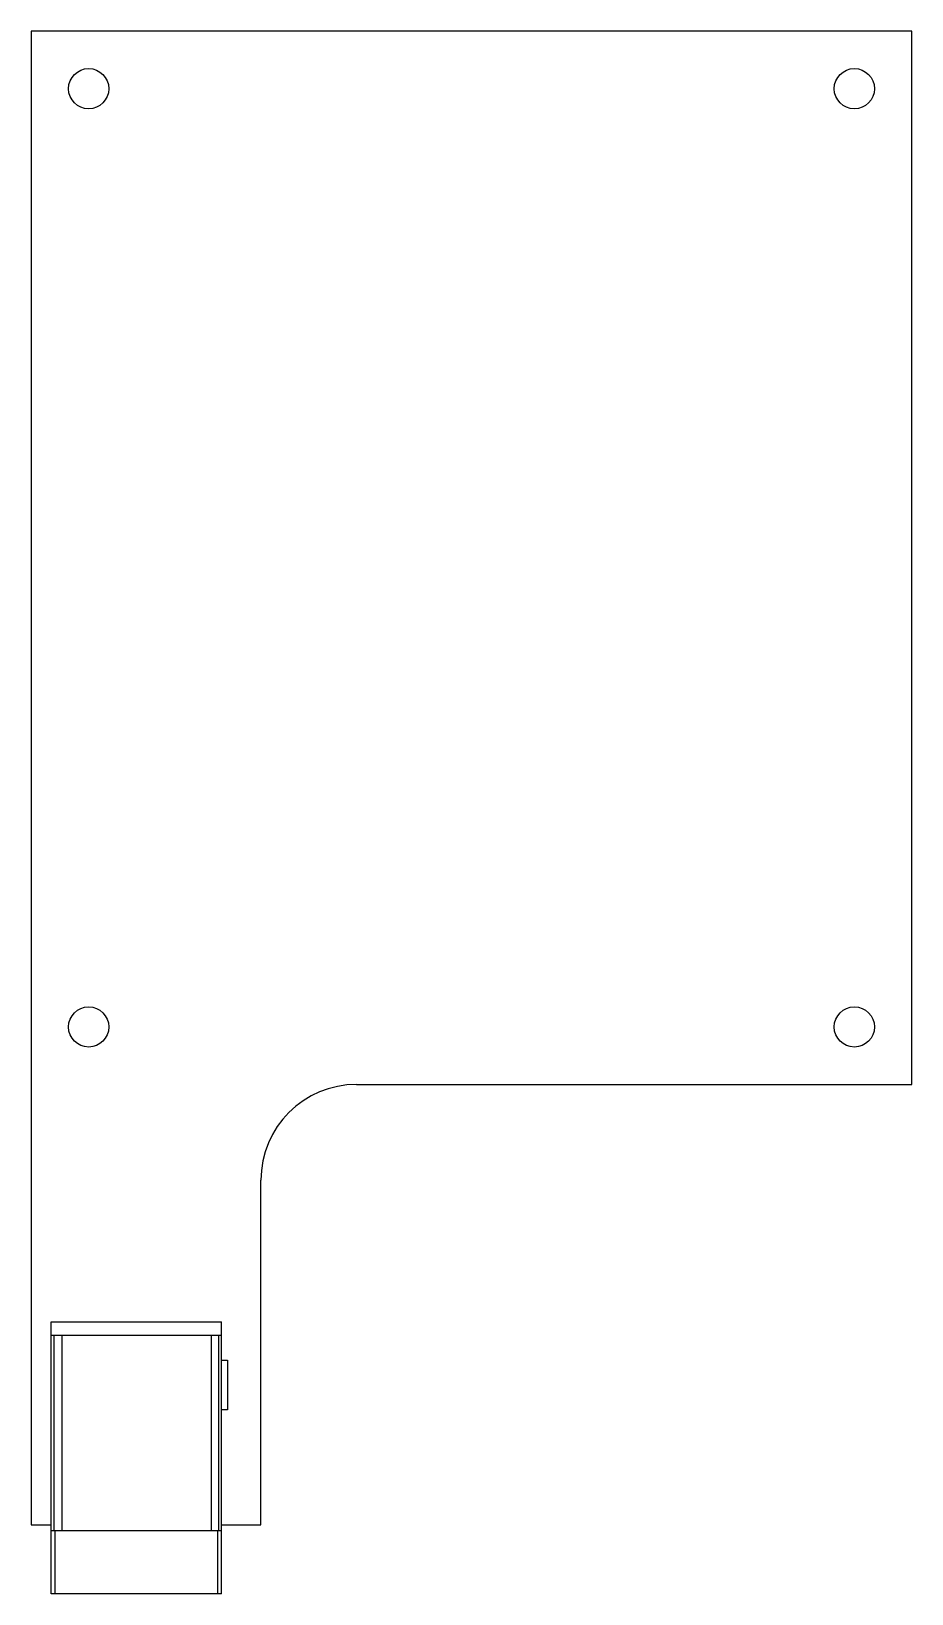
# Model space of a CAD drawing. Header units: millimetres. Extents: x 0.3 to 46.3, y -6.8 to 74.8.
import ezdxf

# ---------------------------------------------------------------- set-up
doc = ezdxf.new("R2010")
doc.units = ezdxf.units.MM
doc.header["$LTSCALE"] = 16.335
doc.layers.add('3_ALL_AXES', color=7, linetype='CONTINUOUS')
doc.layers.add('7_ALL_FEATURES', color=7, linetype='CONTINUOUS')

msp = doc.modelspace()

# ---------------------------------------------------------------- linework, layer by layer
at = {"layer": '3_ALL_AXES', "color": 7, "linetype": 'Continuous'}
for centre in [(3.263, 71.76), (43.263, 71.76), (3.263, 22.76), (43.263, 22.76)]:
    msp.add_circle(centre, 1.05, dxfattribs=at)
at = {"layer": '7_ALL_FEATURES', "color": 7, "linetype": 'Continuous'}
for p, q in [((0.263, 74.76), (0.263, -3.24)), ((46.263, 74.76), (0.263, 74.76)), ((46.263, 19.76), (46.263, 74.76)), ((17.263, 19.76), (46.263, 19.76)), ((12.263, -3.24), (12.263, 14.76)), ((0.263, -3.24), (1.31, -3.24)), ((10.21, -3.24), (12.263, -3.24))]:
    msp.add_line(p, q, dxfattribs=at)
at = {"layer": '7_ALL_FEATURES', "color": 6, "linetype": 'Continuous'}
for p, q in [((1.31, 7.36), (10.21, 7.36)), ((1.31, -6.84), (1.31, 7.36)), ((10.21, -6.84), (10.21, 7.36)), ((1.31, 6.66), (10.21, 6.66)), ((1.46, -3.54), (1.46, 6.66)), ((1.86, 6.66), (1.86, -3.54)), ((9.66, 6.66), (9.66, -3.54)), ((10.06, -3.54), (10.06, 6.66)), ((10.21, 5.36), (10.51, 5.36)), ((10.51, 5.36), (10.51, 2.76)), ((10.51, 2.76), (10.21, 2.76)), ((1.31, -3.54), (10.21, -3.54)), ((1.51, -6.84), (1.51, -3.54)), ((10.01, -6.84), (10.01, -3.54)), ((10.21, -6.84), (1.31, -6.84))]:
    msp.add_line(p, q, dxfattribs=at)
at = {"layer": '7_ALL_FEATURES', "color": 7, "linetype": 'Continuous'}
msp.add_arc((17.263, 14.76), 5, 90, 180, dxfattribs=at)

doc.saveas('drawing.dxf')
